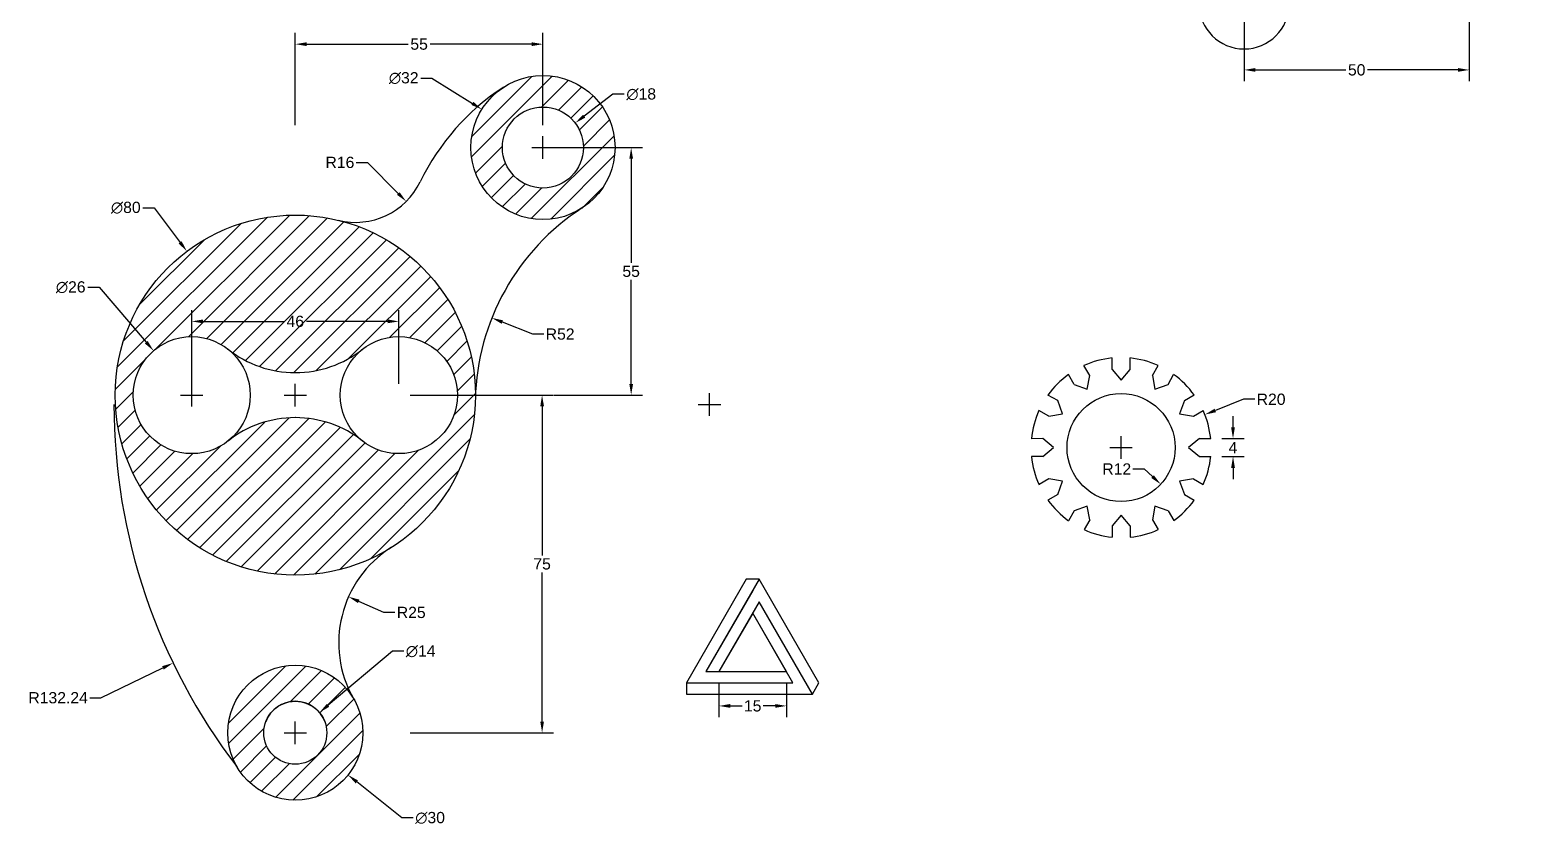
# Model space of a CAD drawing. Header units: millimetres. Extents: x -10 to 888, y 10 to 733.
# Drawn here: x -7.1 to 322.6, y 9.8 to 186.6 of the extents above; entities that cross this region are included whole.
import ezdxf

# ---------------------------------------------------------------- set-up
doc = ezdxf.new("R2010")
doc.units = ezdxf.units.MM
doc.styles.get("Standard").update_dxf_attribs({"font": 'arial.ttf'})
doc.dimstyles.new('Copy of ISO-25', dxfattribs={"dimtxt": 2.5, "dimasz": 2.5, "dimexe": 2.5, "dimexo": 2.5, "dimtad": 0, "dimtih": 1, "dimtoh": 1, "dimdsep": 46, "dimtxsty": 'Standard', "dimcen": 2.5, "dimclrd": 1, "dimclre": 3, "dimclrt": 4, "dimadec": 0, "dimazin": 0, "dimtfac": 1, "dimtofl": 0, "dimtmove": 1, "dimatfit": 3, "dimfxl": 1, "dimarcsym": 0})

# ---------------------------------------------------------------- blocks, each defined once
blk = doc.blocks.new('*U5')
for p, q in [((-0.07, 2), (-2.45, 0)), ((-2.45, 0), (-0.07, -2)), ((-0.07, 2), (2.45, 2)), ((-0.07, -2), (2.45, -1.98))]:
    blk.add_line(p, q)
blk = doc.blocks.new('*U6')
at = {"color": 0, "linetype": 'ByBlock', "lineweight": -2, "transparency": 16777216}
for p, rotation in [((323.91, 305.77), 90), ((315.18, 303.43), 120), ((332.63, 303.43), 59.99999999999999), ((308.79, 297.05), 150), ((339.02, 297.05), 29.99999999999998), ((306.46, 288.32), 180), ((308.79, 279.6), 209.9999999999999), ((339.02, 279.6), 329.9999999999999), ((315.18, 273.21), 239.9999999999999), ((332.63, 273.21), 299.9999999999999), ((323.91, 270.87), 269.9999999999999)]:
    blk.add_blockref('*U5', p, dxfattribs=dict(at, rotation=rotation))
blk.add_blockref('*U5', (341.36, 288.32), dxfattribs=at)
blk = doc.blocks.new('*D33')
at = {"color": 1, "lineweight": -2, "transparency": 16777216}
for p, q in [((79.69, 175.82), (82.19, 175.82)), ((82.19, 175.82), (91.16, 170.21))]:
    blk.add_line(p, q, dxfattribs=at)
at = {"color": 3, "lineweight": -2, "transparency": 16777216}
for p, q in [((106.84, 157.9), (106.84, 162.9)), ((104.34, 160.4), (109.34, 160.4))]:
    blk.add_line(p, q, dxfattribs=at)
at = {"color": 1, "transparency": 16777216}
blk.add_solid([(91.38, 170.56), (90.94, 169.86), (93.28, 168.88)], dxfattribs=at)
at = {"layer": 'Defpoints', "color": 0, "transparency": 16777216}
for p in [(93.28, 168.88), (120.41, 151.91)]:
    blk.add_point(p, dxfattribs=at)
at = {"color": 4, "transparency": 16777216, "insert": (75.92, 175.82), "char_height": 2.5, "attachment_point": 5}
blk.add_mtext('∅32', dxfattribs=at)
blk = doc.blocks.new('*D34')
at = {"color": 1, "lineweight": -2, "transparency": 16777216}
for p, q in [((122.38, 172.23), (115.99, 167.36)), ((124.88, 172.23), (122.38, 172.23))]:
    blk.add_line(p, q, dxfattribs=at)
at = {"color": 3, "lineweight": -2, "transparency": 16777216}
for p, q in [((106.84, 157.9), (106.84, 162.9)), ((104.34, 160.4), (109.34, 160.4))]:
    blk.add_line(p, q, dxfattribs=at)
at = {"color": 1, "transparency": 16777216}
blk.add_solid([(115.74, 167.7), (116.24, 167.03), (114, 165.85)], dxfattribs=at)
at = {"layer": 'Defpoints', "color": 0, "transparency": 16777216}
for p in [(114, 165.85), (99.68, 154.95)]:
    blk.add_point(p, dxfattribs=at)
at = {"color": 4, "transparency": 16777216, "insert": (128.66, 172.23), "char_height": 2.5, "attachment_point": 5}
blk.add_mtext('∅18', dxfattribs=at)
blk = doc.blocks.new('*D35')
at = {"color": 3, "lineweight": -2, "transparency": 16777216}
for p, q in [((109.34, 160.4), (128.93, 160.4)), ((109.34, 105.4), (128.93, 105.4))]:
    blk.add_line(p, q, dxfattribs=at)
at = {"color": 1, "lineweight": -2, "transparency": 16777216}
for p, q in [((126.43, 157.9), (126.43, 134.79)), ((126.43, 107.9), (126.43, 131))]:
    blk.add_line(p, q, dxfattribs=at)
at = {"color": 1, "transparency": 16777216}
for points in [[(126.02, 157.9), (126.85, 157.9), (126.43, 160.4)], [(126.02, 107.9), (126.85, 107.9), (126.43, 105.4)]]:
    blk.add_solid(points, dxfattribs=at)
at = {"layer": 'Defpoints', "color": 0, "transparency": 16777216}
for p in [(106.84, 160.4), (106.84, 105.4), (126.43, 105.4)]:
    blk.add_point(p, dxfattribs=at)
at = {"color": 4, "transparency": 16777216, "insert": (126.43, 132.9), "char_height": 2.5, "attachment_point": 5}
blk.add_mtext('55', dxfattribs=at)
blk = doc.blocks.new('*D36')
at = {"color": 1, "lineweight": -2, "transparency": 16777216}
for p, q in [((5.75, 129.36), (8.25, 129.36)), ((8.25, 129.36), (18.74, 117.15))]:
    blk.add_line(p, q, dxfattribs=at)
at = {"color": 3, "lineweight": -2, "transparency": 16777216}
for p, q in [((28.84, 102.9), (28.84, 107.9)), ((26.34, 105.4), (31.34, 105.4))]:
    blk.add_line(p, q, dxfattribs=at)
at = {"color": 1, "transparency": 16777216}
blk.add_solid([(19.06, 117.43), (18.42, 116.88), (20.37, 115.26)], dxfattribs=at)
at = {"layer": 'Defpoints', "color": 0, "transparency": 16777216}
for p in [(20.37, 115.26), (37.31, 95.54)]:
    blk.add_point(p, dxfattribs=at)
at = {"color": 4, "transparency": 16777216, "insert": (1.97, 129.36), "char_height": 2.5, "attachment_point": 5}
blk.add_mtext('∅26', dxfattribs=at)
blk = doc.blocks.new('*D37')
at = {"color": 1, "lineweight": -2, "transparency": 16777216}
for p, q in [((17.97, 147.03), (20.47, 147.03)), ((20.47, 147.03), (26.26, 139.34))]:
    blk.add_line(p, q, dxfattribs=at)
at = {"color": 3, "lineweight": -2, "transparency": 16777216}
for p, q in [((51.84, 102.9), (51.84, 107.9)), ((49.34, 105.4), (54.34, 105.4))]:
    blk.add_line(p, q, dxfattribs=at)
at = {"color": 1, "transparency": 16777216}
blk.add_solid([(26.6, 139.59), (25.93, 139.09), (27.77, 137.34)], dxfattribs=at)
at = {"layer": 'Defpoints', "color": 0, "transparency": 16777216}
for p in [(27.77, 137.34), (75.91, 73.45)]:
    blk.add_point(p, dxfattribs=at)
at = {"color": 4, "transparency": 16777216, "insert": (14.2, 147.03), "char_height": 2.5, "attachment_point": 5}
blk.add_mtext('∅80', dxfattribs=at)
blk = doc.blocks.new('*D38')
at = {"color": 1, "lineweight": -2, "transparency": 16777216}
for p, q in [((73.41, 48.49), (59.12, 36.5)), ((75.91, 48.49), (73.41, 48.49))]:
    blk.add_line(p, q, dxfattribs=at)
at = {"color": 3, "lineweight": -2, "transparency": 16777216}
for p, q in [((49.34, 30.4), (54.34, 30.4)), ((51.84, 27.9), (51.84, 32.9))]:
    blk.add_line(p, q, dxfattribs=at)
blk.add_arc((51.84, 30.4), 7, 19.5214, 159.5332, dxfattribs=at)
at = {"color": 1, "transparency": 16777216}
blk.add_solid([(58.85, 36.82), (59.39, 36.18), (57.21, 34.9)], dxfattribs=at)
at = {"layer": 'Defpoints', "color": 0, "transparency": 16777216}
for p in [(57.21, 34.9), (46.48, 25.9)]:
    blk.add_point(p, dxfattribs=at)
at = {"color": 4, "transparency": 16777216, "insert": (79.68, 48.49), "char_height": 2.5, "attachment_point": 5}
blk.add_mtext('∅14', dxfattribs=at)
blk = doc.blocks.new('*D39')
at = {"color": 3, "lineweight": -2, "transparency": 16777216}
for p, q in [((49.34, 30.4), (54.34, 30.4)), ((51.84, 27.9), (51.84, 32.9))]:
    blk.add_line(p, q, dxfattribs=at)
at = {"color": 1, "lineweight": -2, "transparency": 16777216}
for p, q in [((75.51, 11.48), (65.51, 19.47)), ((78.01, 11.48), (75.51, 11.48))]:
    blk.add_line(p, q, dxfattribs=at)
at = {"color": 1, "transparency": 16777216}
blk.add_solid([(65.77, 19.8), (65.25, 19.15), (63.56, 21.03)], dxfattribs=at)
at = {"layer": 'Defpoints', "color": 0, "transparency": 16777216}
for p in [(40.12, 39.76), (63.56, 21.03)]:
    blk.add_point(p, dxfattribs=at)
at = {"color": 4, "transparency": 16777216, "insert": (81.78, 11.48), "char_height": 2.5, "attachment_point": 5}
blk.add_mtext('∅30', dxfattribs=at)
blk = doc.blocks.new('*D40')
at = {"color": 3, "lineweight": -2, "transparency": 16777216}
for p, q in [((143.82, 100.83), (143.82, 105.83)), ((141.32, 103.33), (146.32, 103.33))]:
    blk.add_line(p, q, dxfattribs=at)
at = {"color": 1, "lineweight": -2, "transparency": 16777216}
for p, q in [((8.68, 38.17), (22.45, 44.81)), ((6.18, 38.17), (8.68, 38.17))]:
    blk.add_line(p, q, dxfattribs=at)
at = {"color": 1, "transparency": 16777216}
blk.add_solid([(22.27, 45.19), (22.63, 44.44), (24.7, 45.9)], dxfattribs=at)
at = {"layer": 'Defpoints', "color": 0, "transparency": 16777216}
for p in [(143.82, 103.33), (24.7, 45.9)]:
    blk.add_point(p, dxfattribs=at)
at = {"color": 4, "transparency": 16777216, "insert": (-0.83, 38.17), "char_height": 2.5, "attachment_point": 5}
blk.add_mtext('R132.24', dxfattribs=at)
blk = doc.blocks.new('*D41')
at = {"color": 1, "lineweight": -2, "transparency": 16777216}
for p, q in [((71.47, 57.12), (65.94, 59.59)), ((73.97, 57.12), (71.47, 57.12))]:
    blk.add_line(p, q, dxfattribs=at)
at = {"color": 1, "transparency": 16777216}
blk.add_solid([(66.11, 59.97), (65.77, 59.21), (63.66, 60.61)], dxfattribs=at)
at = {"layer": 'Defpoints', "color": 0, "transparency": 16777216}
for p in [(63.66, 60.61), (86.48, 50.4)]:
    blk.add_point(p, dxfattribs=at)
at = {"color": 4, "transparency": 16777216, "insert": (77.59, 57.12), "char_height": 2.5, "attachment_point": 5}
blk.add_mtext('R25', dxfattribs=at)
blk = doc.blocks.new('*D42')
at = {"color": 1, "lineweight": -2, "transparency": 16777216}
for p, q in [((65.36, 157.09), (67.86, 157.09)), ((67.86, 157.09), (74.71, 150.2))]:
    blk.add_line(p, q, dxfattribs=at)
at = {"color": 1, "transparency": 16777216}
blk.add_solid([(75, 150.49), (74.41, 149.91), (76.47, 148.43)], dxfattribs=at)
at = {"layer": 'Defpoints', "color": 0, "transparency": 16777216}
for p in [(65.2, 159.78), (76.47, 148.43)]:
    blk.add_point(p, dxfattribs=at)
at = {"color": 4, "transparency": 16777216, "insert": (61.75, 157.09), "char_height": 2.5, "attachment_point": 5}
blk.add_mtext('R16', dxfattribs=at)
blk = doc.blocks.new('*D43')
at = {"color": 1, "lineweight": -2, "transparency": 16777216}
for p, q in [((104.56, 118.95), (97.82, 121.62)), ((107.06, 118.95), (104.56, 118.95))]:
    blk.add_line(p, q, dxfattribs=at)
at = {"color": 1, "transparency": 16777216}
blk.add_solid([(97.98, 122.01), (97.67, 121.24), (95.5, 122.55)], dxfattribs=at)
at = {"layer": 'Defpoints', "color": 0, "transparency": 16777216}
for p in [(95.5, 122.55), (143.82, 103.33)]:
    blk.add_point(p, dxfattribs=at)
at = {"color": 4, "transparency": 16777216, "insert": (110.66, 118.95), "char_height": 2.5, "attachment_point": 5}
blk.add_mtext('R52', dxfattribs=at)
blk = doc.blocks.new('*D44')
at = {"color": 3, "lineweight": -2, "transparency": 16777216}
for p, q in [((77.34, 105.4), (109.15, 105.4)), ((77.34, 30.4), (109.15, 30.4))]:
    blk.add_line(p, q, dxfattribs=at)
at = {"color": 1, "lineweight": -2, "transparency": 16777216}
for p, q in [((106.65, 102.9), (106.65, 69.79)), ((106.65, 32.9), (106.65, 66))]:
    blk.add_line(p, q, dxfattribs=at)
at = {"color": 1, "transparency": 16777216}
for points in [[(106.24, 102.9), (107.07, 102.9), (106.65, 105.4)], [(106.24, 32.9), (107.07, 32.9), (106.65, 30.4)]]:
    blk.add_solid(points, dxfattribs=at)
at = {"layer": 'Defpoints', "color": 0, "transparency": 16777216}
for p in [(74.84, 105.4), (74.84, 30.4), (106.65, 30.4)]:
    blk.add_point(p, dxfattribs=at)
at = {"color": 4, "transparency": 16777216, "insert": (106.65, 67.9), "char_height": 2.5, "attachment_point": 5}
blk.add_mtext('75', dxfattribs=at)
blk = doc.blocks.new('*D45')
at = {"color": 3, "lineweight": -2, "transparency": 16777216}
for p, q in [((51.84, 165.4), (51.84, 185.86)), ((106.84, 165.4), (106.84, 185.86))]:
    blk.add_line(p, q, dxfattribs=at)
at = {"color": 1, "lineweight": -2, "transparency": 16777216}
for p, q in [((54.34, 183.36), (76.92, 183.36)), ((104.34, 183.36), (81.77, 183.36))]:
    blk.add_line(p, q, dxfattribs=at)
at = {"color": 1, "transparency": 16777216}
for points in [[(54.34, 183.78), (54.34, 182.95), (51.84, 183.36)], [(104.34, 183.78), (104.34, 182.95), (106.84, 183.36)]]:
    blk.add_solid(points, dxfattribs=at)
at = {"layer": 'Defpoints', "color": 0, "transparency": 16777216}
for p in [(51.84, 183.36), (51.84, 162.9), (106.84, 162.9)]:
    blk.add_point(p, dxfattribs=at)
at = {"color": 4, "transparency": 16777216, "insert": (79.34, 183.36), "char_height": 2.5, "attachment_point": 5}
blk.add_mtext('55', dxfattribs=at)
blk = doc.blocks.new('*D46')
at = {"color": 3, "lineweight": -2, "transparency": 16777216}
for p, q in [((145.92, 41.5), (145.92, 33.86)), ((160.92, 41.5), (160.92, 33.86))]:
    blk.add_line(p, q, dxfattribs=at)
at = {"color": 1, "lineweight": -2, "transparency": 16777216}
for p, q in [((148.42, 36.36), (151.11, 36.36)), ((158.42, 36.36), (155.73, 36.36))]:
    blk.add_line(p, q, dxfattribs=at)
at = {"color": 1, "transparency": 16777216}
for points in [[(148.42, 36.78), (148.42, 35.95), (145.92, 36.36)], [(158.42, 36.78), (158.42, 35.95), (160.92, 36.36)]]:
    blk.add_solid(points, dxfattribs=at)
at = {"layer": 'Defpoints', "color": 0, "transparency": 16777216}
for p in [(145.92, 44), (160.92, 44), (160.92, 36.36)]:
    blk.add_point(p, dxfattribs=at)
at = {"color": 4, "transparency": 16777216, "insert": (153.42, 36.36), "char_height": 2.5, "attachment_point": 5}
blk.add_mtext('15', dxfattribs=at)
blk = doc.blocks.new('*D110')
at = {"color": 3, "lineweight": -2, "transparency": 16777216}
for p, q in [((262.56, 189.79), (262.56, 175.14)), ((312.56, 189.79), (312.56, 175.14))]:
    blk.add_line(p, q, dxfattribs=at)
at = {"color": 1, "lineweight": -2, "transparency": 16777216}
for p, q in [((265.06, 177.64), (285.15, 177.64)), ((310.06, 177.64), (289.97, 177.64))]:
    blk.add_line(p, q, dxfattribs=at)
at = {"color": 1, "transparency": 16777216}
for points in [[(265.06, 178.06), (265.06, 177.23), (262.56, 177.64)], [(310.06, 178.06), (310.06, 177.23), (312.56, 177.64)]]:
    blk.add_solid(points, dxfattribs=at)
at = {"layer": 'Defpoints', "color": 0, "transparency": 16777216}
for p in [(262.56, 192.29), (312.56, 192.29), (312.56, 177.64)]:
    blk.add_point(p, dxfattribs=at)
at = {"color": 4, "transparency": 16777216, "insert": (287.56, 177.64), "char_height": 2.5, "attachment_point": 5}
blk.add_mtext('50', dxfattribs=at)
blk = doc.blocks.new('*D168')
at = {"color": 1, "lineweight": -2, "transparency": 16777216}
for p, q in [((237.87, 89), (240.37, 89)), ((240.37, 89), (242.21, 87.3))]:
    blk.add_line(p, q, dxfattribs=at)
at = {"color": 1, "transparency": 16777216}
blk.add_solid([(242.49, 87.61), (241.93, 87), (244.05, 85.61)], dxfattribs=at)
at = {"layer": 'Defpoints', "color": 0, "transparency": 16777216}
for p in [(235.23, 93.75), (244.05, 85.61)]:
    blk.add_point(p, dxfattribs=at)
at = {"color": 4, "transparency": 16777216, "insert": (234.27, 89), "char_height": 2.5, "attachment_point": 5}
blk.add_mtext('R12', dxfattribs=at)
blk = doc.blocks.new('*D169')
at = {"color": 1, "lineweight": -2, "transparency": 16777216}
for p, q in [((260.09, 98.25), (260.09, 100.75)), ((260.09, 89.25), (260.09, 86.75))]:
    blk.add_line(p, q, dxfattribs=at)
at = {"color": 3, "lineweight": -2, "transparency": 16777216}
for p, q in [((257.63, 95.75), (262.59, 95.75)), ((257.63, 91.75), (262.59, 91.75))]:
    blk.add_line(p, q, dxfattribs=at)
at = {"color": 1, "transparency": 16777216}
for points in [[(259.67, 98.25), (260.51, 98.25), (260.09, 95.75)], [(259.67, 89.25), (260.51, 89.25), (260.09, 91.75)]]:
    blk.add_solid(points, dxfattribs=at)
at = {"layer": 'Defpoints', "color": 0, "transparency": 16777216}
for p in [(255.13, 95.75), (255.13, 91.75), (260.09, 91.75)]:
    blk.add_point(p, dxfattribs=at)
at = {"color": 4, "transparency": 16777216, "insert": (260.09, 93.75), "char_height": 2.5, "attachment_point": 5}
blk.add_mtext('4', dxfattribs=at)
blk = doc.blocks.new('*D170')
at = {"color": 1, "lineweight": -2, "transparency": 16777216}
for p, q in [((262.44, 104.47), (256.17, 102)), ((264.94, 104.47), (262.44, 104.47))]:
    blk.add_line(p, q, dxfattribs=at)
at = {"color": 3, "lineweight": -2, "transparency": 16777216}
for p, q in [((235.23, 91.25), (235.23, 96.25)), ((232.73, 93.75), (237.73, 93.75))]:
    blk.add_line(p, q, dxfattribs=at)
at = {"color": 1, "transparency": 16777216}
blk.add_solid([(256.01, 102.38), (256.32, 101.61), (253.84, 101.08)], dxfattribs=at)
at = {"layer": 'Defpoints', "color": 0, "transparency": 16777216}
for p in [(253.84, 101.08), (235.23, 93.75)]:
    blk.add_point(p, dxfattribs=at)
at = {"color": 4, "transparency": 16777216, "insert": (268.55, 104.47), "char_height": 2.5, "attachment_point": 5}
blk.add_mtext('R20', dxfattribs=at)
blk = doc.blocks.new('*D171')
at = {"color": 3, "lineweight": -2, "transparency": 16777216}
for p, q in [((28.84, 107.9), (28.84, 124.28)), ((74.84, 107.9), (74.84, 124.28))]:
    blk.add_line(p, q, dxfattribs=at)
at = {"color": 1, "lineweight": -2, "transparency": 16777216}
for p, q in [((31.34, 121.78), (49.38, 121.78)), ((72.34, 121.78), (54.31, 121.78))]:
    blk.add_line(p, q, dxfattribs=at)
at = {"color": 1, "transparency": 16777216}
for points in [[(31.34, 122.2), (31.34, 121.37), (28.84, 121.78)], [(72.34, 122.2), (72.34, 121.37), (74.84, 121.78)]]:
    blk.add_solid(points, dxfattribs=at)
at = {"layer": 'Defpoints', "color": 0, "transparency": 16777216}
for p in [(74.84, 121.78), (28.84, 105.4), (74.84, 105.4)]:
    blk.add_point(p, dxfattribs=at)
at = {"color": 4, "transparency": 16777216, "insert": (51.84, 121.78), "char_height": 2.5, "attachment_point": 5}
blk.add_mtext('46', dxfattribs=at)

msp = doc.modelspace()

# ---------------------------------------------------------------- hatches: boundary and pattern name
h = msp.add_hatch()
h.set_pattern_fill('ANSI31', color=256)
h.paths.add_polyline_path([(172.422, 515.913, 1), (120.422, 515.913, 0.2013042), (128.207, 497.36), (137.314, 506.636, -0.2013042), (133.422, 515.913, -1), (159.422, 515.913, -0.6648573), (137.314, 506.636), (128.207, 497.36, 0.6648573)])
h.paths.add_polyline_path([(146.422, 448.913), (146.422, 438.913, -0.4142136), (154.422, 430.913, -1), (138.422, 430.913, -0.4142136), (146.422, 438.913), (146.422, 448.913, 0.4142136), (128.422, 430.913, 1), (164.422, 430.913, 0.4142136)])
h.paths.add_polyline_path([(52.803, 421.066, 1), (78.183, 421.066, 1)])
h.paths.add_polyline_path([(70.373, 421.066, -1), (60.613, 421.066, -1)], flags=16)
h.paths.add_polyline_path([(17.643, 421.066, 1), (43.023, 421.066, 1)])
h.paths.add_polyline_path([(35.213, 421.066, -1), (25.453, 421.066, -1)], flags=16)
h.paths.add_polyline_path([(43.023, 518.706, 1), (17.643, 518.706, 1)])
h.paths.add_polyline_path([(25.453, 518.706, -1), (35.213, 518.706, -1)], flags=16)
h.paths.add_polyline_path([(78.183, 518.706, 1), (52.803, 518.706, 1)])
h.paths.add_polyline_path([(60.613, 518.706, -1), (70.373, 518.706, -1)], flags=16)
h.paths.add_polyline_path([(122.841, 160.399, 1), (90.841, 160.399, 1)])
h.paths.add_polyline_path([(97.841, 160.399, -1), (115.841, 160.399, -1)], flags=16)
h.paths.add_polyline_path([(36.841, 30.399, 1), (66.841, 30.399, 1)])
h.paths.add_polyline_path([(58.841, 30.399, -1), (44.841, 30.399, -1)], flags=16)
h.paths.add_polyline_path([(322.56, 222.295, 1), (302.56, 222.295, 1)])
h.paths.add_polyline_path([(307.56, 222.295, -1), (317.56, 222.295, -1)], flags=16)
h.paths.add_polyline_path([(302.56, 202.295, 1), (322.56, 202.295, 1)])
h.paths.add_polyline_path([(317.56, 202.295, -1), (307.56, 202.295, -1)], flags=16)
h = msp.add_hatch()
h.set_pattern_fill('ANSI31', color=256)
h.set_pattern_definition([(45, (-106.1436, -60.7556), (-2.245064, 2.245064), [])])
h.paths.add_polyline_path([(91.841, 105.399, 1), (11.841, 105.399, 1)])
h.paths.add_polyline_path([(15.841, 105.399, -0.6272482), (36.915, 115.588, 0.1690999), (51.82, 110.399, 0.169566), (66.768, 115.588, -0.6272487), (87.841, 105.399, -0.6272482), (66.768, 95.209, 0.1690999), (51.863, 100.399, 0.169566), (36.915, 95.209, -0.6272487)], flags=16)

# ---------------------------------------------------------------- linework, layer by layer
for p, q in [((151.976, 64.491), (138.702, 41.501)), ((154.862, 64.491), (143.032, 44.001)), ((154.862, 64.491), (151.976, 64.491)), ((168.136, 41.501), (154.862, 64.491)), ((153.419, 61.991), (143.032, 44.001)), ((154.862, 59.491), (145.919, 44.001)), ((165.249, 41.501), (154.862, 59.491)), ((166.693, 39.001), (154.862, 59.491)), ((153.419, 56.991), (145.919, 44.001)), ((160.919, 44.001), (153.419, 56.991)), ((162.362, 41.501), (153.419, 56.991)), ((143.032, 44.001), (160.919, 44.001)), ((145.919, 44.001), (160.919, 44.001)), ((138.702, 41.501), (162.362, 41.501)), ((138.702, 41.501), (138.702, 39.001)), ((141.589, 41.501), (162.362, 41.501)), ((145.919, 41.501), (160.919, 41.501)), ((166.693, 39.001), (168.136, 41.501)), ((138.702, 39.001), (166.693, 39.001))]:
    msp.add_line(p, q)
for centre, radius in [((106.841, 160.399), 16), ((106.841, 160.399), 9), ((51.841, 105.399), 40), ((28.841, 105.399), 13), ((74.841, 105.399), 13), ((235.232, 93.75), 12), ((51.841, 30.399), 15), ((51.841, 30.399), 7)]:
    msp.add_circle(centre, radius)
for centre, radius, start, end in [((262.56, 192.295), 10, 90, 0), ((126.417, 130.186), 52, 122.94105, 154.19917), ((65.196, 159.783), 16, 256.20336, 334.19917), ((143.818, 103.331), 52, 122.94105, 178.71219), ((51.82, 134.399), 24, 231.60833, 270), ((51.863, 134.399), 24, 270, 308.39167), ((235.232, 93.75), 20, 95.73917, 114.32816), ((235.232, 93.75), 20, 65.73917, 84.32816), ((235.232, 93.75), 20, 125.73917, 144.32816), ((235.232, 93.75), 20, 35.73917, 54.32816), ((143.818, 103.331), 132.24, 179.99602, 217.46157), ((51.82, 76.399), 24, 90, 128.39167), ((51.863, 76.399), 24, 51.60833, 90), ((235.232, 93.75), 20, 155.73917, 174.32816), ((235.232, 93.75), 20, 5.73917, 24.32816), ((235.232, 93.75), 20, 185.73917, 204.32816), ((235.232, 93.75), 20, 335.73917, 354.32816), ((235.232, 93.75), 20, 215.73917, 234.32816), ((235.232, 93.75), 20, 305.73917, 324.32816), ((235.232, 93.75), 20, 245.73917, 264.32816), ((235.232, 93.75), 20, 275.73917, 294.32816), ((86.482, 50.399), 25, 122.20423, 210)]:
    msp.add_arc(centre, radius, start, end)

# ---------------------------------------------------------------- block references
msp.add_blockref('*U6', (-88.675, -194.571))

# ---------------------------------------------------------------- dimensions: what is measured, and where the dimension line sits
for base, p1, p2, picture, middle in [((312.56, 177.644), (262.56, 192.295), (312.56, 192.295), '*D110', (287.56, 177.644)), ((51.841, 183.365), (106.841, 162.899), (51.841, 162.899), '*D45', (79.341, 183.365)), ((74.841, 121.784), (28.841, 105.399), (74.841, 105.399), '*D171', (51.841, 121.784)), ((160.919, 36.363), (145.919, 44.001), (160.919, 44.001), '*D46', (153.419, 36.363))]:
    dim = msp.add_linear_dim(base=base, p1=p1, p2=p2, dimstyle='Copy of ISO-25')
    dim.commit()
    dim.dimension.update_dxf_attribs({"geometry": picture, "text_midpoint": middle})
for p1, p2, picture, middle in [((120.406, 151.913), (93.277, 168.884), '*D33', (82.186, 175.822)), ((99.68, 154.947), (114.003, 165.85), '*D34', (122.381, 172.229)), ((75.915, 73.454), (27.768, 137.343), '*D37', (20.471, 147.027)), ((37.314, 95.539), (20.369, 115.258), '*D36', (8.248, 129.364)), ((46.478, 25.901), (57.205, 34.897), '*D38', (73.409, 48.486)), ((40.124, 39.763), (63.559, 21.034), '*D39', (75.511, 11.483))]:
    dim = msp.add_diameter_dim_2p(p1=p1, p2=p2, dimstyle='Copy of ISO-25')
    dim.commit()
    dim.dimension.update_dxf_attribs({"geometry": picture, "text_midpoint": middle, "dimtype": 163})
for center, mpoint, picture, middle in [((65.196, 159.783), (76.467, 148.426), '*D42', (67.865, 157.094)), ((143.818, 103.331), (95.499, 122.547), '*D43', (104.557, 118.945)), ((143.818, 103.331), (24.7, 45.9), '*D40', (8.675, 38.174)), ((235.232, 93.75), (253.841, 101.079), '*D170', (262.441, 104.466)), ((235.232, 93.75), (244.045, 85.606), '*D168', (240.373, 89)), ((86.482, 50.399), (63.663, 60.609), '*D41', (71.469, 57.116))]:
    dim = msp.add_radius_dim(center=center, mpoint=mpoint, dimstyle='Copy of ISO-25')
    dim.commit()
    dim.dimension.update_dxf_attribs({"geometry": picture, "text_midpoint": middle, "dimtype": 164})
for base, p1, p2, picture, middle in [((126.433, 105.399), (106.841, 160.399), (106.841, 105.399), '*D35', (126.433, 132.899)), ((106.653, 30.399), (74.841, 105.399), (74.841, 30.399), '*D44', (106.653, 67.899)), ((260.09, 91.75), (255.132, 95.75), (255.132, 91.75), '*D169', (260.09, 93.75))]:
    dim = msp.add_linear_dim(base=base, p1=p1, p2=p2, angle=90, dimstyle='Copy of ISO-25')
    dim.commit()
    dim.dimension.update_dxf_attribs({"geometry": picture, "text_midpoint": middle})

doc.saveas('drawing.dxf')
